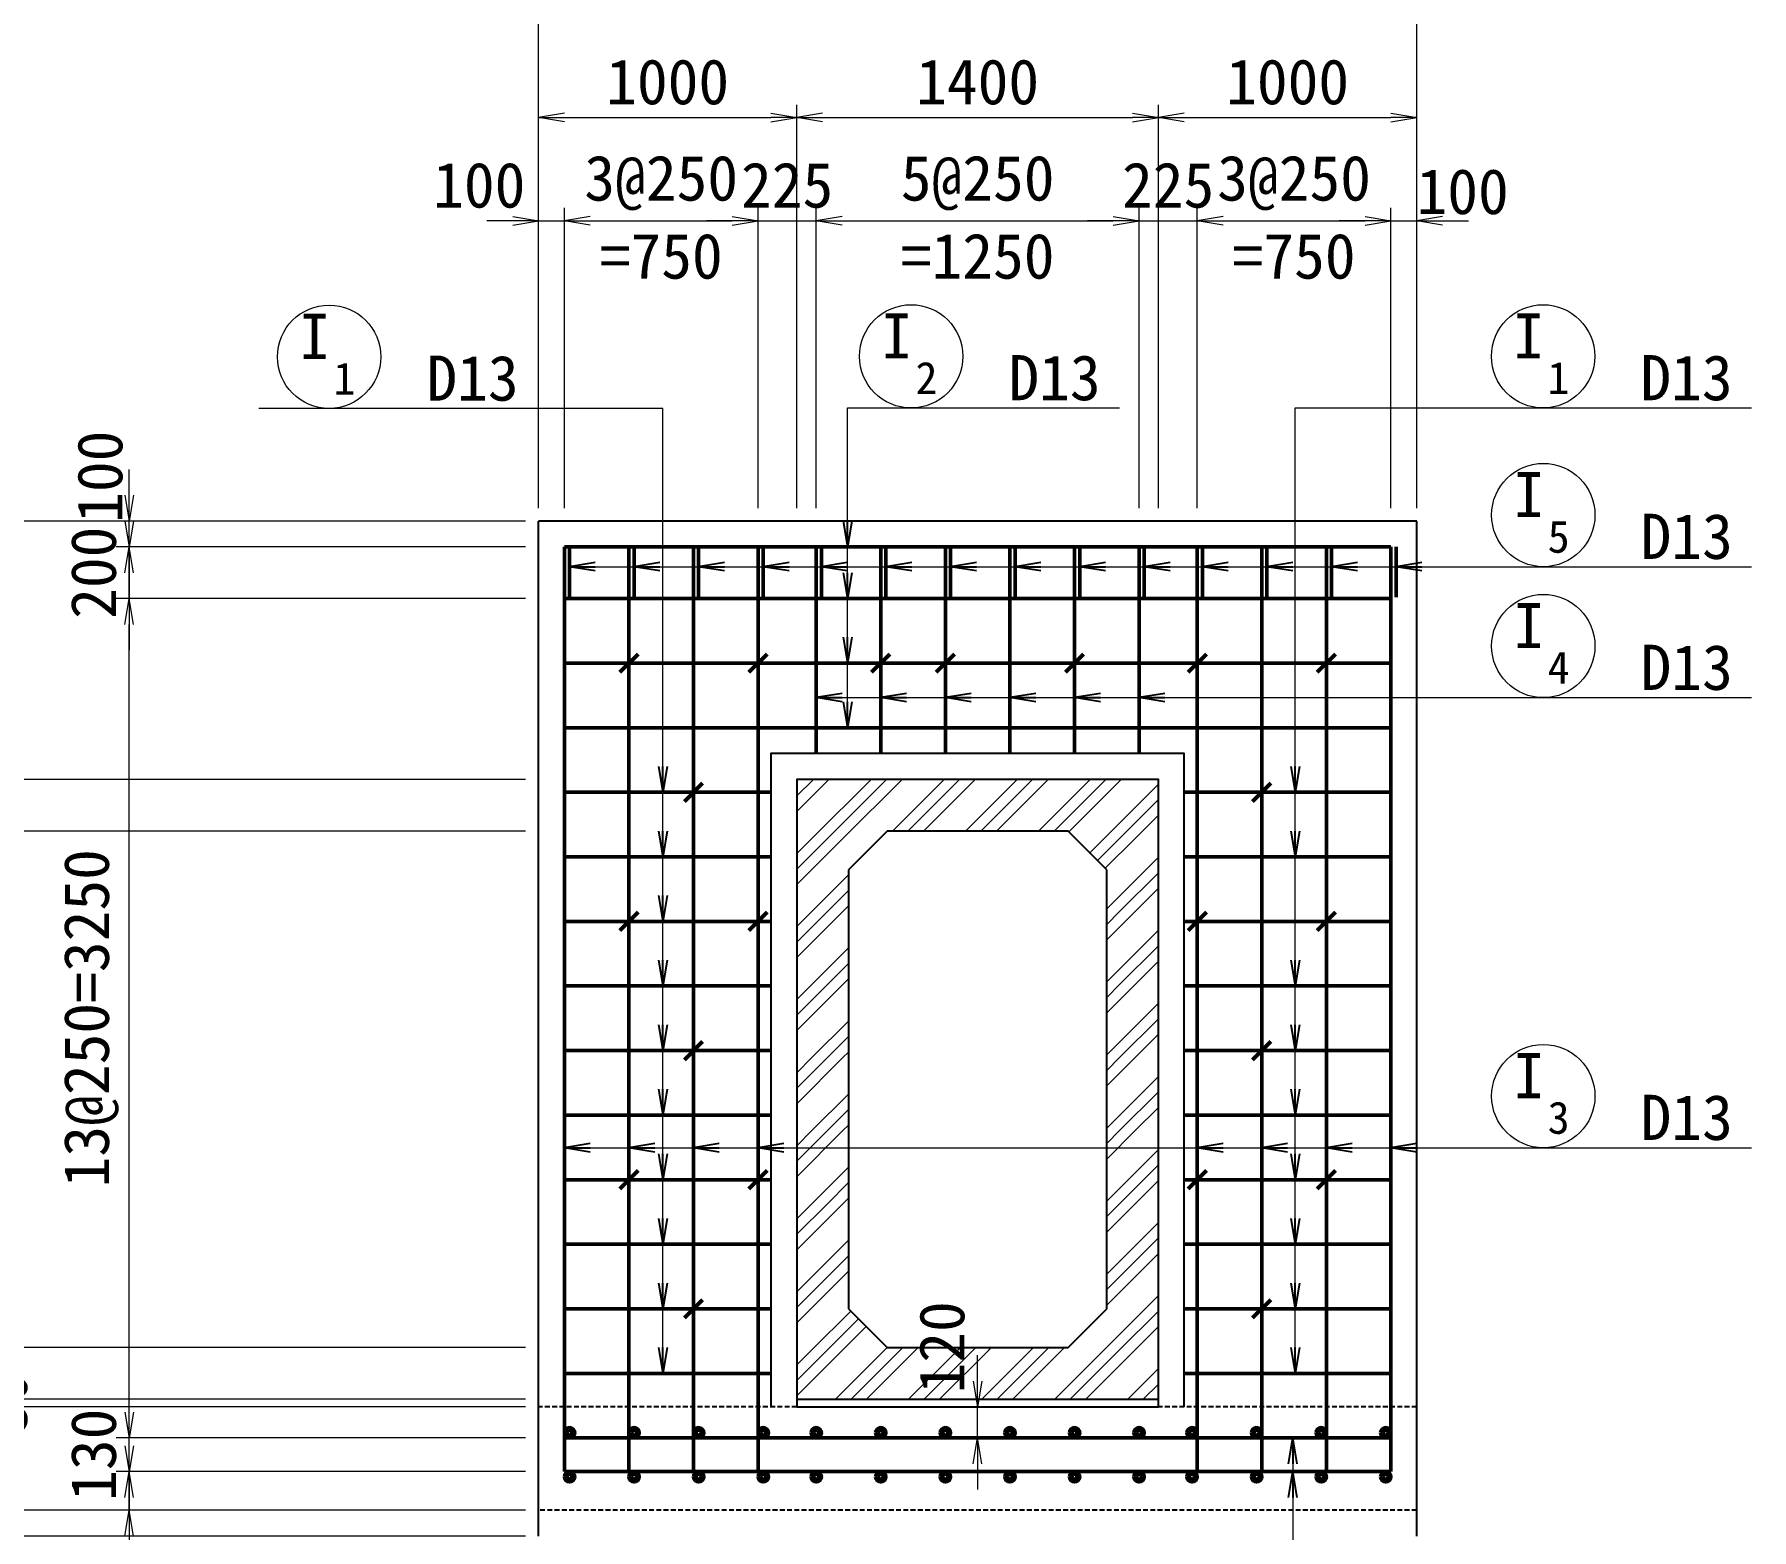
# Model space of a CAD drawing. Header units: millimetres. Extents: x 169470 to 758170, y -17820 to 11880.
# Drawn here: x 635232 to 641880, y 1125 to 6915 of the extents above; entities that cross this region are included whole.
import ezdxf
from ezdxf.enums import TextEntityAlignment as Align

# ---------------------------------------------------------------- set-up
doc = ezdxf.new("R2010")
doc.units = ezdxf.units.MM
doc.header["$LTSCALE"] = 50
doc.header["$PDSIZE"] = 300
doc.linetypes.add('DASHED2', pattern=[0.375, 0.25, -0.125])
doc.layers.get('Defpoints').update_dxf_attribs({"color": 151})
for name, color, linetype, lineweight in [('D-STR', 1, 'Continuous', 25), ('D-STR-DIM', 7, 'Continuous', 13), ('D-STR-HTXT', 7, 'Continuous', 13), ('D-STR-STR1', 2, 'Continuous', 50), ('D-STR-STR2', 6, 'Continuous', 50), ('D-STR-STR3', 4, 'Continuous', 50), ('D-STR-TXT', 7, 'Continuous', 13)]:
    doc.layers.add(name, color=color, linetype=linetype, lineweight=lineweight)
doc.styles.add('YOKO_GOTHIC', font='MS Gothic.ttf')
doc.dimstyles.new('S50', dxfattribs={"dimscale": 50, "dimtxt": 3.5, "dimasz": 2, "dimexe": 1, "dimexo": 1, "dimgap": 1, "dimtad": 1, "dimdec": 0, "dimzin": 1, "dimdsep": 46, "dimtxsty": 'YOKO_GOTHIC', "dimblk": 'OPEN', "dimcen": 0, "dimclrd": 256, "dimclre": 256, "dimclrt": 256, "dimaunit": 1, "dimadec": 3, "dimazin": 0, "dimtfac": 1, "dimtdec": 0, "dimtix": 1, "dimtmove": 2, "dimatfit": 3, "dimldrblk": 'OPEN', "dimfxl": 1, "dimlwd": -1, "dimlwe": -1, "dimarcsym": 2})

# ---------------------------------------------------------------- blocks, each defined once
blk = doc.blocks.new('_Open')
at = {"color": 0, "linetype": 'ByBlock', "lineweight": -2}
for p, q in [((-1, 0.167), (0, 0)), ((-1, -0.167), (0, 0)), ((0, 0), (-1, 0))]:
    blk.add_line(p, q, dxfattribs=at)
blk = doc.blocks.new('*D2583')
at = {"layer": 'D-STR-DIM', "transparency": 16777216}
for p, q in [((637183.8, 5080.5), (637183.8, 7042.7)), ((637283.8, 6992.7), (640483.8, 6992.7)), ((640583.8, 5080.5), (640583.8, 7042.7))]:
    blk.add_line(p, q, dxfattribs=at)
at = {"layer": 'Defpoints', "color": 0, "transparency": 16777216}
for p in [(640583.8, 6992.7), (637183.8, 5030.5), (640583.8, 5030.5)]:
    blk.add_point(p, dxfattribs=at)
at = {"layer": 'D-STR-DIM', "transparency": 16777216, "xscale": 100, "yscale": 100, "zscale": 100, "rotation": 180}
blk.add_blockref('_Open', (637183.8, 6992.7), dxfattribs=at)
at = {"layer": 'D-STR-DIM', "transparency": 16777216, "xscale": 100, "yscale": 100, "zscale": 100}
blk.add_blockref('_Open', (640583.8, 6992.7), dxfattribs=at)
at = {"layer": 'D-STR-DIM', "transparency": 16777216, "insert": (638883.8, 7130.2), "char_height": 175, "attachment_point": 5, "style": 'YOKO_GOTHIC'}
blk.add_mtext('3400', dxfattribs=at)
blk = doc.blocks.new('*D2584')
at = {"layer": 'D-STR-DIM', "transparency": 16777216}
for p, q in [((637183.8, 5080.5), (637183.8, 6642.7)), ((637283.8, 6592.7), (638083.8, 6592.7)), ((638183.8, 5080.5), (638183.8, 6642.7))]:
    blk.add_line(p, q, dxfattribs=at)
at = {"layer": 'Defpoints', "color": 0, "transparency": 16777216}
for p in [(638183.8, 6592.7), (637183.8, 5030.5), (638183.8, 5030.5)]:
    blk.add_point(p, dxfattribs=at)
at = {"layer": 'D-STR-DIM', "transparency": 16777216, "xscale": 100, "yscale": 100, "zscale": 100, "rotation": 180}
blk.add_blockref('_Open', (637183.8, 6592.7), dxfattribs=at)
at = {"layer": 'D-STR-DIM', "transparency": 16777216, "xscale": 100, "yscale": 100, "zscale": 100}
blk.add_blockref('_Open', (638183.8, 6592.7), dxfattribs=at)
at = {"layer": 'D-STR-DIM', "transparency": 16777216, "insert": (637683.8, 6730.2), "char_height": 175, "attachment_point": 5, "style": 'YOKO_GOTHIC'}
blk.add_mtext('1000', dxfattribs=at)
blk = doc.blocks.new('*D2585')
at = {"layer": 'D-STR-DIM', "transparency": 16777216}
for p, q in [((638183.8, 5080.5), (638183.8, 6642.7)), ((638283.8, 6592.7), (639483.8, 6592.7)), ((639583.8, 5080.5), (639583.8, 6642.7))]:
    blk.add_line(p, q, dxfattribs=at)
at = {"layer": 'Defpoints', "color": 0, "transparency": 16777216}
for p in [(639583.8, 6592.7), (638183.8, 5030.5), (639583.8, 5030.5)]:
    blk.add_point(p, dxfattribs=at)
at = {"layer": 'D-STR-DIM', "transparency": 16777216, "xscale": 100, "yscale": 100, "zscale": 100, "rotation": 180}
blk.add_blockref('_Open', (638183.8, 6592.7), dxfattribs=at)
at = {"layer": 'D-STR-DIM', "transparency": 16777216, "xscale": 100, "yscale": 100, "zscale": 100}
blk.add_blockref('_Open', (639583.8, 6592.7), dxfattribs=at)
at = {"layer": 'D-STR-DIM', "transparency": 16777216, "insert": (638883.8, 6730.2), "char_height": 175, "attachment_point": 5, "style": 'YOKO_GOTHIC'}
blk.add_mtext('1400', dxfattribs=at)
blk = doc.blocks.new('*D2586')
at = {"layer": 'D-STR-DIM', "transparency": 16777216}
for p, q in [((639583.8, 5080.5), (639583.8, 6642.7)), ((639683.8, 6592.7), (640483.8, 6592.7)), ((640583.8, 5080.5), (640583.8, 6642.7))]:
    blk.add_line(p, q, dxfattribs=at)
at = {"layer": 'Defpoints', "color": 0, "transparency": 16777216}
for p in [(640583.8, 6592.7), (639583.8, 5030.5), (640583.8, 5030.5)]:
    blk.add_point(p, dxfattribs=at)
at = {"layer": 'D-STR-DIM', "transparency": 16777216, "xscale": 100, "yscale": 100, "zscale": 100, "rotation": 180}
blk.add_blockref('_Open', (639583.8, 6592.7), dxfattribs=at)
at = {"layer": 'D-STR-DIM', "transparency": 16777216, "xscale": 100, "yscale": 100, "zscale": 100}
blk.add_blockref('_Open', (640583.8, 6592.7), dxfattribs=at)
at = {"layer": 'D-STR-DIM', "transparency": 16777216, "insert": (640083.8, 6730.2), "char_height": 175, "attachment_point": 5, "style": 'YOKO_GOTHIC'}
blk.add_mtext('1000', dxfattribs=at)
blk = doc.blocks.new('*D2587')
at = {"layer": 'D-STR-DIM', "transparency": 16777216}
for p, q in [((637083.8, 6192.7), (636983.8, 6192.7)), ((637183.8, 5080.5), (637183.8, 6242.7)), ((637183.8, 6192.7), (637283.8, 6192.7)), ((637283.8, 5080.5), (637283.8, 6242.7)), ((637383.8, 6192.7), (637483.8, 6192.7))]:
    blk.add_line(p, q, dxfattribs=at)
at = {"layer": 'Defpoints', "color": 0, "transparency": 16777216}
for p in [(637283.8, 6192.7), (637183.8, 5030.5), (637283.8, 5030.5)]:
    blk.add_point(p, dxfattribs=at)
at = {"layer": 'D-STR-DIM', "transparency": 16777216, "xscale": 100, "yscale": 100, "zscale": 100}
blk.add_blockref('_Open', (637183.8, 6192.7), dxfattribs=at)
at = {"layer": 'D-STR-DIM', "transparency": 16777216, "xscale": 100, "yscale": 100, "zscale": 100, "rotation": 180}
blk.add_blockref('_Open', (637283.8, 6192.7), dxfattribs=at)
at = {"layer": 'D-STR-DIM', "transparency": 16777216, "insert": (636954.4, 6330.2), "char_height": 175, "attachment_point": 5, "style": 'YOKO_GOTHIC'}
blk.add_mtext('100', dxfattribs=at)
blk = doc.blocks.new('*D2588')
at = {"layer": 'D-STR-DIM', "transparency": 16777216}
for p, q in [((637283.8, 5080.5), (637283.8, 6242.7)), ((637383.8, 6192.7), (637933.8, 6192.7)), ((638033.8, 5080.5), (638033.8, 6242.7))]:
    blk.add_line(p, q, dxfattribs=at)
at = {"layer": 'Defpoints', "color": 0, "transparency": 16777216}
for p in [(638033.8, 6192.7), (637283.8, 5030.5), (638033.8, 5030.5)]:
    blk.add_point(p, dxfattribs=at)
at = {"layer": 'D-STR-DIM', "transparency": 16777216, "xscale": 100, "yscale": 100, "zscale": 100, "rotation": 180}
blk.add_blockref('_Open', (637283.8, 6192.7), dxfattribs=at)
at = {"layer": 'D-STR-DIM', "transparency": 16777216, "xscale": 100, "yscale": 100, "zscale": 100}
blk.add_blockref('_Open', (638033.8, 6192.7), dxfattribs=at)
at = {"layer": 'D-STR-DIM', "transparency": 16777216, "char_height": 175, "attachment_point": 5, "style": 'YOKO_GOTHIC'}
for s, insert in [('3@250', (637658.8, 6339.6)), ('=750', (637658.8, 6055.2))]:
    blk.add_mtext(s, dxfattribs=dict(at, insert=insert))
blk = doc.blocks.new('*D2589')
at = {"layer": 'D-STR-DIM', "transparency": 16777216}
for p, q in [((638258.8, 5080.5), (638258.8, 6242.7)), ((638358.8, 6192.7), (639408.8, 6192.7)), ((639508.8, 5080.5), (639508.8, 6242.7))]:
    blk.add_line(p, q, dxfattribs=at)
at = {"layer": 'Defpoints', "color": 0, "transparency": 16777216}
for p in [(639508.8, 6192.7), (638258.8, 5030.5), (639508.8, 5030.5)]:
    blk.add_point(p, dxfattribs=at)
at = {"layer": 'D-STR-DIM', "transparency": 16777216, "xscale": 100, "yscale": 100, "zscale": 100, "rotation": 180}
blk.add_blockref('_Open', (638258.8, 6192.7), dxfattribs=at)
at = {"layer": 'D-STR-DIM', "transparency": 16777216, "xscale": 100, "yscale": 100, "zscale": 100}
blk.add_blockref('_Open', (639508.8, 6192.7), dxfattribs=at)
at = {"layer": 'D-STR-DIM', "transparency": 16777216, "char_height": 175, "attachment_point": 5, "style": 'YOKO_GOTHIC'}
for s, insert in [('5@250', (638883.8, 6339.6)), ('=1250', (638883.8, 6055.2))]:
    blk.add_mtext(s, dxfattribs=dict(at, insert=insert))
blk = doc.blocks.new('*D2590')
at = {"layer": 'D-STR-DIM', "transparency": 16777216}
for p, q in [((639733.8, 5080.5), (639733.8, 6242.7)), ((639833.8, 6192.7), (640383.8, 6192.7)), ((640483.8, 5080.5), (640483.8, 6242.7))]:
    blk.add_line(p, q, dxfattribs=at)
at = {"layer": 'Defpoints', "color": 0, "transparency": 16777216}
for p in [(640483.8, 6192.7), (639733.8, 5030.5), (640483.8, 5030.5)]:
    blk.add_point(p, dxfattribs=at)
at = {"layer": 'D-STR-DIM', "transparency": 16777216, "xscale": 100, "yscale": 100, "zscale": 100, "rotation": 180}
blk.add_blockref('_Open', (639733.8, 6192.7), dxfattribs=at)
at = {"layer": 'D-STR-DIM', "transparency": 16777216, "xscale": 100, "yscale": 100, "zscale": 100}
blk.add_blockref('_Open', (640483.8, 6192.7), dxfattribs=at)
at = {"layer": 'D-STR-DIM', "transparency": 16777216, "char_height": 175, "attachment_point": 5, "style": 'YOKO_GOTHIC'}
for s, insert in [('3@250', (640108.8, 6339.6)), ('=750', (640108.8, 6055.2))]:
    blk.add_mtext(s, dxfattribs=dict(at, insert=insert))
blk = doc.blocks.new('*D2591')
at = {"layer": 'D-STR-DIM', "transparency": 16777216}
for p, q in [((640383.8, 6192.7), (640283.8, 6192.7)), ((640483.8, 5080.5), (640483.8, 6242.7)), ((640483.8, 6192.7), (640583.8, 6192.7)), ((640583.8, 5080.5), (640583.8, 6242.7)), ((640683.8, 6192.7), (640783.8, 6192.7))]:
    blk.add_line(p, q, dxfattribs=at)
at = {"layer": 'Defpoints', "color": 0, "transparency": 16777216}
for p in [(640583.8, 6192.7), (640483.8, 5030.5), (640583.8, 5030.5)]:
    blk.add_point(p, dxfattribs=at)
at = {"layer": 'D-STR-DIM', "transparency": 16777216, "xscale": 100, "yscale": 100, "zscale": 100}
blk.add_blockref('_Open', (640483.8, 6192.7), dxfattribs=at)
at = {"layer": 'D-STR-DIM', "transparency": 16777216, "xscale": 100, "yscale": 100, "zscale": 100, "rotation": 180}
blk.add_blockref('_Open', (640583.8, 6192.7), dxfattribs=at)
at = {"layer": 'D-STR-DIM', "transparency": 16777216, "insert": (640761.4, 6305.2), "char_height": 175, "attachment_point": 5, "style": 'YOKO_GOTHIC'}
blk.add_mtext('100', dxfattribs=at)
blk = doc.blocks.new('*D2592')
at = {"layer": 'D-STR-DIM', "transparency": 16777216}
for p, q in [((634599.3, 1300.5), (634599.3, 1400.5)), ((637133.8, 1200.5), (634549.3, 1200.5)), ((634599.3, 1200.5), (634599.3, 1100.5)), ((637133.8, 1100.5), (634549.3, 1100.5)), ((634599.3, 1000.5), (634599.3, 900.5))]:
    blk.add_line(p, q, dxfattribs=at)
at = {"layer": 'Defpoints', "color": 0, "transparency": 16777216}
for p in [(637183.8, 1200.5), (634599.3, 1100.5), (637183.8, 1100.5)]:
    blk.add_point(p, dxfattribs=at)
at = {"layer": 'D-STR-DIM', "transparency": 16777216, "xscale": 100, "yscale": 100, "zscale": 100}
for p, rotation in [((634599.3, 1200.5), 270), ((634599.3, 1100.5), 90)]:
    blk.add_blockref('_Open', p, dxfattribs=dict(at, rotation=rotation))
at = {"layer": 'D-STR-DIM', "transparency": 16777216, "insert": (634461.8, 1150.5), "char_height": 175, "attachment_point": 5, "rotation": 90, "style": 'YOKO_GOTHIC'}
blk.add_mtext('100', dxfattribs=at)
blk = doc.blocks.new('*D2593')
at = {"layer": 'D-STR-DIM', "transparency": 16777216}
for p, q in [((637133.8, 5030.5), (634549.3, 5030.5)), ((634599.3, 1300.5), (634599.3, 4930.5)), ((637133.8, 1200.5), (634549.3, 1200.5))]:
    blk.add_line(p, q, dxfattribs=at)
at = {"layer": 'Defpoints', "color": 0, "transparency": 16777216}
for p in [(634599.3, 5030.5), (637183.8, 5030.5), (637183.8, 1200.5)]:
    blk.add_point(p, dxfattribs=at)
at = {"layer": 'D-STR-DIM', "transparency": 16777216, "xscale": 100, "yscale": 100, "zscale": 100}
for p, rotation in [((634599.3, 5030.5), 90), ((634599.3, 1200.5), 270)]:
    blk.add_blockref('_Open', p, dxfattribs=dict(at, rotation=rotation))
at = {"layer": 'D-STR-DIM', "transparency": 16777216, "insert": (634461.8, 3115.5), "char_height": 175, "attachment_point": 5, "rotation": 90, "style": 'YOKO_GOTHIC'}
blk.add_mtext('3830', dxfattribs=at)
blk = doc.blocks.new('*D2594')
at = {"layer": 'D-STR-DIM', "transparency": 16777216}
for p, q in [((634999.3, 1700.5), (634999.3, 1800.5)), ((637133.8, 1600.5), (634949.3, 1600.5)), ((634999.3, 1200.5), (634999.3, 1600.5)), ((637133.8, 1200.5), (634949.3, 1200.5)), ((634999.3, 1100.5), (634999.3, 1000.5))]:
    blk.add_line(p, q, dxfattribs=at)
at = {"layer": 'Defpoints', "color": 0, "transparency": 16777216}
for p in [(634999.3, 1600.5), (637183.8, 1600.5), (637183.8, 1200.5)]:
    blk.add_point(p, dxfattribs=at)
at = {"layer": 'D-STR-DIM', "transparency": 16777216, "xscale": 100, "yscale": 100, "zscale": 100}
for p, rotation in [((634999.3, 1600.5), 270), ((634999.3, 1200.5), 90)]:
    blk.add_blockref('_Open', p, dxfattribs=dict(at, rotation=rotation))
at = {"layer": 'D-STR-DIM', "transparency": 16777216, "insert": (634861.8, 1400.5), "char_height": 175, "attachment_point": 5, "rotation": 90, "style": 'YOKO_GOTHIC'}
blk.add_mtext('400', dxfattribs=at)
blk = doc.blocks.new('*D2595')
at = {"layer": 'D-STR-DIM', "transparency": 16777216}
for p, q in [((637133.8, 3830.5), (634949.3, 3830.5)), ((634999.3, 1930.5), (634999.3, 3730.5)), ((637133.8, 1830.5), (634949.3, 1830.5))]:
    blk.add_line(p, q, dxfattribs=at)
at = {"layer": 'Defpoints', "color": 0, "transparency": 16777216}
for p in [(634999.3, 3830.5), (637183.8, 3830.5), (637183.8, 1830.5)]:
    blk.add_point(p, dxfattribs=at)
at = {"layer": 'D-STR-DIM', "transparency": 16777216, "xscale": 100, "yscale": 100, "zscale": 100}
for p, rotation in [((634999.3, 3830.5), 90), ((634999.3, 1830.5), 270)]:
    blk.add_blockref('_Open', p, dxfattribs=dict(at, rotation=rotation))
at = {"layer": 'D-STR-DIM', "transparency": 16777216, "insert": (634861.8, 2830.5), "char_height": 175, "attachment_point": 5, "rotation": 90, "style": 'YOKO_GOTHIC'}
blk.add_mtext('2000', dxfattribs=at)
blk = doc.blocks.new('*D2596')
at = {"layer": 'D-STR-DIM', "transparency": 16777216}
for p, q in [((634999.3, 4130.5), (634999.3, 4230.5)), ((637133.8, 4030.5), (634949.3, 4030.5)), ((634999.3, 3830.5), (634999.3, 4030.5)), ((637133.8, 3830.5), (634949.3, 3830.5)), ((634999.3, 3730.5), (634999.3, 3630.5))]:
    blk.add_line(p, q, dxfattribs=at)
at = {"layer": 'Defpoints', "color": 0, "transparency": 16777216}
for p in [(634999.3, 4030.5), (637183.8, 4030.5), (637183.8, 3830.5)]:
    blk.add_point(p, dxfattribs=at)
at = {"layer": 'D-STR-DIM', "transparency": 16777216, "xscale": 100, "yscale": 100, "zscale": 100}
for p, rotation in [((634999.3, 4030.5), 270), ((634999.3, 3830.5), 90)]:
    blk.add_blockref('_Open', p, dxfattribs=dict(at, rotation=rotation))
at = {"layer": 'D-STR-DIM', "transparency": 16777216, "insert": (634861.8, 3930.5), "char_height": 175, "attachment_point": 5, "rotation": 90, "style": 'YOKO_GOTHIC'}
blk.add_mtext('200', dxfattribs=at)
blk = doc.blocks.new('*D2597')
at = {"layer": 'D-STR-DIM', "transparency": 16777216}
for p, q in [((637133.8, 5030.5), (634949.3, 5030.5)), ((634999.3, 4130.5), (634999.3, 4930.5)), ((637133.8, 4030.5), (634949.3, 4030.5))]:
    blk.add_line(p, q, dxfattribs=at)
at = {"layer": 'Defpoints', "color": 0, "transparency": 16777216}
for p in [(634999.3, 5030.5), (637183.8, 5030.5), (637183.8, 4030.5)]:
    blk.add_point(p, dxfattribs=at)
at = {"layer": 'D-STR-DIM', "transparency": 16777216, "xscale": 100, "yscale": 100, "zscale": 100}
for p, rotation in [((634999.3, 5030.5), 90), ((634999.3, 4030.5), 270)]:
    blk.add_blockref('_Open', p, dxfattribs=dict(at, rotation=rotation))
at = {"layer": 'D-STR-DIM', "transparency": 16777216, "insert": (634861.8, 4530.5), "char_height": 175, "attachment_point": 5, "rotation": 90, "style": 'YOKO_GOTHIC'}
blk.add_mtext('1000', dxfattribs=at)
blk = doc.blocks.new('*D2598')
at = {"layer": 'D-STR-DIM', "transparency": 16777216}
for p, q in [((635599.3, 1450.5), (635599.3, 1550.5)), ((637133.8, 1350.5), (635549.3, 1350.5)), ((635599.3, 1200.5), (635599.3, 1350.5)), ((637133.8, 1200.5), (635549.3, 1200.5)), ((635599.3, 1100.5), (635599.3, 1000.5))]:
    blk.add_line(p, q, dxfattribs=at)
at = {"layer": 'Defpoints', "color": 0, "transparency": 16777216}
for p in [(635599.3, 1350.5), (637183.8, 1350.5), (637183.8, 1200.5)]:
    blk.add_point(p, dxfattribs=at)
at = {"layer": 'D-STR-DIM', "transparency": 16777216, "xscale": 100, "yscale": 100, "zscale": 100}
for p, rotation in [((635599.3, 1350.5), 270), ((635599.3, 1200.5), 90)]:
    blk.add_blockref('_Open', p, dxfattribs=dict(at, rotation=rotation))
at = {"layer": 'D-STR-DIM', "transparency": 16777216, "insert": (635486.8, 824), "char_height": 175, "attachment_point": 5, "rotation": 90, "style": 'YOKO_GOTHIC'}
blk.add_mtext('150', dxfattribs=at)
blk = doc.blocks.new('*D2599')
at = {"layer": 'D-STR-DIM', "transparency": 16777216}
for p, q in [((635599.3, 1580.5), (635599.3, 1680.5)), ((637133.8, 1480.5), (635549.3, 1480.5)), ((635599.3, 1350.5), (635599.3, 1480.5)), ((637133.8, 1350.5), (635549.3, 1350.5)), ((635599.3, 1250.5), (635599.3, 1150.5))]:
    blk.add_line(p, q, dxfattribs=at)
at = {"layer": 'Defpoints', "color": 0, "transparency": 16777216}
for p in [(635599.3, 1480.5), (637183.8, 1480.5), (637183.8, 1350.5)]:
    blk.add_point(p, dxfattribs=at)
at = {"layer": 'D-STR-DIM', "transparency": 16777216, "xscale": 100, "yscale": 100, "zscale": 100}
for p, rotation in [((635599.3, 1480.5), 270), ((635599.3, 1350.5), 90)]:
    blk.add_blockref('_Open', p, dxfattribs=dict(at, rotation=rotation))
at = {"layer": 'D-STR-DIM', "transparency": 16777216, "insert": (635461.8, 1415.5), "char_height": 175, "attachment_point": 5, "rotation": 90, "style": 'YOKO_GOTHIC'}
blk.add_mtext('130', dxfattribs=at)
blk = doc.blocks.new('*D2600')
at = {"layer": 'D-STR-DIM', "transparency": 16777216}
for p, q in [((637133.8, 4730.5), (635549.3, 4730.5)), ((635599.3, 1580.5), (635599.3, 4630.5)), ((637133.8, 1480.5), (635549.3, 1480.5))]:
    blk.add_line(p, q, dxfattribs=at)
at = {"layer": 'Defpoints', "color": 0, "transparency": 16777216}
for p in [(635599.3, 4730.5), (637183.8, 4730.5), (637183.8, 1480.5)]:
    blk.add_point(p, dxfattribs=at)
at = {"layer": 'D-STR-DIM', "transparency": 16777216, "xscale": 100, "yscale": 100, "zscale": 100}
for p, rotation in [((635599.3, 4730.5), 90), ((635599.3, 1480.5), 270)]:
    blk.add_blockref('_Open', p, dxfattribs=dict(at, rotation=rotation))
at = {"layer": 'D-STR-DIM', "transparency": 16777216, "insert": (635452.5, 3105.5), "char_height": 175, "attachment_point": 5, "rotation": 90, "style": 'YOKO_GOTHIC'}
blk.add_mtext('13@250=3250', dxfattribs=at)
blk = doc.blocks.new('*D2601')
at = {"layer": 'D-STR-DIM', "transparency": 16777216}
for p, q in [((635599.3, 5030.5), (635599.3, 5130.5)), ((637133.8, 4930.5), (635549.3, 4930.5)), ((635599.3, 4730.5), (635599.3, 4930.5)), ((637133.8, 4730.5), (635549.3, 4730.5)), ((635599.3, 4630.5), (635599.3, 4530.5))]:
    blk.add_line(p, q, dxfattribs=at)
at = {"layer": 'Defpoints', "color": 0, "transparency": 16777216}
for p in [(635599.3, 4930.5), (637183.8, 4930.5), (637183.8, 4730.5)]:
    blk.add_point(p, dxfattribs=at)
at = {"layer": 'D-STR-DIM', "transparency": 16777216, "xscale": 100, "yscale": 100, "zscale": 100}
for p, rotation in [((635599.3, 4930.5), 270), ((635599.3, 4730.5), 90)]:
    blk.add_blockref('_Open', p, dxfattribs=dict(at, rotation=rotation))
at = {"layer": 'D-STR-DIM', "transparency": 16777216, "insert": (635461.8, 4830.5), "char_height": 175, "attachment_point": 5, "rotation": 90, "style": 'YOKO_GOTHIC'}
blk.add_mtext('200', dxfattribs=at)
blk = doc.blocks.new('*D2602')
at = {"layer": 'D-STR-DIM', "transparency": 16777216}
for p, q in [((635599.3, 5130.5), (635599.3, 5230.5)), ((637133.8, 5030.5), (635549.3, 5030.5)), ((635599.3, 4930.5), (635599.3, 5030.5)), ((637133.8, 4930.5), (635549.3, 4930.5)), ((635599.3, 4830.5), (635599.3, 4730.5))]:
    blk.add_line(p, q, dxfattribs=at)
at = {"layer": 'Defpoints', "color": 0, "transparency": 16777216}
for p in [(635599.3, 5030.5), (637183.8, 5030.5), (637183.8, 4930.5)]:
    blk.add_point(p, dxfattribs=at)
at = {"layer": 'D-STR-DIM', "transparency": 16777216, "xscale": 100, "yscale": 100, "zscale": 100}
for p, rotation in [((635599.3, 5030.5), 270), ((635599.3, 4930.5), 90)]:
    blk.add_blockref('_Open', p, dxfattribs=dict(at, rotation=rotation))
at = {"layer": 'D-STR-DIM', "transparency": 16777216, "insert": (635486.8, 5202.2), "char_height": 175, "attachment_point": 5, "rotation": 90, "style": 'YOKO_GOTHIC'}
blk.add_mtext('100', dxfattribs=at)
blk = doc.blocks.new('0930-1')
at = {"layer": 'D-STR-STR2'}
for radius in [20, 10]:
    blk.add_circle((1654010.5, -311924.3), radius, dxfattribs=at)
blk = doc.blocks.new('*D2632')
at = {"layer": 'D-STR-DIM', "transparency": 16777216}
for p, q in [((637933.8, 6192.7), (637833.8, 6192.7)), ((638033.8, 5080.5), (638033.8, 6242.7)), ((638033.8, 6192.7), (638258.8, 6192.7)), ((638258.8, 5080.5), (638258.8, 6242.7)), ((638358.8, 6192.7), (638458.8, 6192.7))]:
    blk.add_line(p, q, dxfattribs=at)
at = {"layer": 'Defpoints', "color": 0, "transparency": 16777216}
for p in [(638258.8, 6192.7), (638033.8, 5030.5), (638258.8, 5030.5)]:
    blk.add_point(p, dxfattribs=at)
at = {"layer": 'D-STR-DIM', "transparency": 16777216, "xscale": 100, "yscale": 100, "zscale": 100}
blk.add_blockref('_Open', (638033.8, 6192.7), dxfattribs=at)
at = {"layer": 'D-STR-DIM', "transparency": 16777216, "xscale": 100, "yscale": 100, "zscale": 100, "rotation": 180}
blk.add_blockref('_Open', (638258.8, 6192.7), dxfattribs=at)
at = {"layer": 'D-STR-DIM', "transparency": 16777216, "insert": (638146.3, 6330.2), "char_height": 175, "attachment_point": 5, "style": 'YOKO_GOTHIC'}
blk.add_mtext('225', dxfattribs=at)
blk = doc.blocks.new('*D4383')
at = {"layer": 'D-STR-DIM', "transparency": 16777216}
for p, q in [((639408.8, 6192.7), (639308.8, 6192.7)), ((639508.8, 5080.5), (639508.8, 6242.7)), ((639508.8, 6192.7), (639733.8, 6192.7)), ((639733.8, 5080.5), (639733.8, 6242.7)), ((639833.8, 6192.7), (639933.8, 6192.7))]:
    blk.add_line(p, q, dxfattribs=at)
at = {"layer": 'Defpoints', "color": 0, "transparency": 16777216}
for p in [(639733.8, 6192.7), (639508.8, 5030.5), (639733.8, 5030.5)]:
    blk.add_point(p, dxfattribs=at)
at = {"layer": 'D-STR-DIM', "transparency": 16777216, "xscale": 100, "yscale": 100, "zscale": 100}
blk.add_blockref('_Open', (639508.8, 6192.7), dxfattribs=at)
at = {"layer": 'D-STR-DIM', "transparency": 16777216, "xscale": 100, "yscale": 100, "zscale": 100, "rotation": 180}
blk.add_blockref('_Open', (639733.8, 6192.7), dxfattribs=at)
at = {"layer": 'D-STR-DIM', "transparency": 16777216, "insert": (639621.3, 6330.2), "char_height": 175, "attachment_point": 5, "style": 'YOKO_GOTHIC'}
blk.add_mtext('225', dxfattribs=at)
blk = doc.blocks.new('*D4384')
at = {"layer": 'D-STR-DIM', "transparency": 16777216}
for p, q in [((638883.8, 1700.5), (638883.8, 1800.5)), ((638699, 1600.5), (638933.8, 1600.5)), ((638883.8, 1480.5), (638883.8, 1600.5)), ((638699, 1480.5), (638933.8, 1480.5)), ((638883.8, 1380.5), (638883.8, 1280.5))]:
    blk.add_line(p, q, dxfattribs=at)
at = {"layer": 'Defpoints', "color": 0, "transparency": 16777216}
for p in [(638649, 1600.5), (638883.8, 1600.5), (638649, 1480.5)]:
    blk.add_point(p, dxfattribs=at)
at = {"layer": 'D-STR-DIM', "transparency": 16777216, "xscale": 100, "yscale": 100, "zscale": 100}
for p, rotation in [((638883.8, 1600.5), 270), ((638883.8, 1480.5), 90)]:
    blk.add_blockref('_Open', p, dxfattribs=dict(at, rotation=rotation))
at = {"layer": 'D-STR-DIM', "transparency": 16777216, "insert": (638746.3, 1831.4), "char_height": 175, "attachment_point": 5, "rotation": 90, "style": 'YOKO_GOTHIC'}
blk.add_mtext('120', dxfattribs=at)
blk = doc.blocks.new('*D2665')
at = {"layer": 'D-STR-DIM', "transparency": 16777216}
for p, q in [((634999.3, 1730.5), (634999.3, 1830.5)), ((637133.8, 1630.5), (634949.3, 1630.5)), ((637133.8, 1600.5), (634949.3, 1600.5)), ((634999.3, 1630.5), (634999.3, 1600.5)), ((634999.3, 1500.5), (634999.3, 1400.5))]:
    blk.add_line(p, q, dxfattribs=at)
at = {"layer": 'Defpoints', "color": 0, "transparency": 16777216}
for p in [(634999.3, 1600.5), (637183.8, 1630.5), (637183.8, 1600.5)]:
    blk.add_point(p, dxfattribs=at)
at = {"layer": 'D-STR-DIM', "transparency": 16777216, "xscale": 100, "yscale": 100, "zscale": 100}
for p, rotation in [((634999.3, 1630.5), 270), ((634999.3, 1600.5), 90)]:
    blk.add_blockref('_Open', p, dxfattribs=dict(at, rotation=rotation))
at = {"layer": 'D-STR-DIM', "transparency": 16777216, "insert": (635117.9, 1615.5), "char_height": 175, "attachment_point": 5, "rotation": 90, "style": 'YOKO_GOTHIC'}
blk.add_mtext('30', dxfattribs=at)
blk = doc.blocks.new('*D3172')
at = {"layer": 'D-STR-DIM', "transparency": 16777216}
for p, q in [((634999.3, 1930.5), (634999.3, 2030.5)), ((636933.8, 1830.5), (634949.3, 1830.5)), ((634999.3, 1830.5), (634999.3, 1630.5)), ((636933.8, 1630.5), (634949.3, 1630.5)), ((634999.3, 1530.5), (634999.3, 1430.5))]:
    blk.add_line(p, q, dxfattribs=at)
at = {"layer": 'Defpoints', "color": 0, "transparency": 16777216}
for p in [(636983.8, 1830.5), (634999.3, 1630.5), (636983.8, 1630.5)]:
    blk.add_point(p, dxfattribs=at)
at = {"layer": 'D-STR-DIM', "transparency": 16777216, "xscale": 100, "yscale": 100, "zscale": 100}
for p, rotation in [((634999.3, 1830.5), 270), ((634999.3, 1630.5), 90)]:
    blk.add_blockref('_Open', p, dxfattribs=dict(at, rotation=rotation))
at = {"layer": 'D-STR-DIM', "transparency": 16777216, "insert": (634861.8, 1801), "char_height": 175, "attachment_point": 5, "rotation": 90, "style": 'YOKO_GOTHIC'}
blk.add_mtext('200', dxfattribs=at)

msp = doc.modelspace()

# ---------------------------------------------------------------- hatches: boundary and pattern name
at = {"layer": 'D-STR-HTXT'}
h = msp.add_hatch(dxfattribs=at)
h.set_pattern_fill('GOST_GROUND', color=0, scale=20)
h.set_pattern_definition([(45, (632019.53, 29540.21), (282.8427, -2e-14), [400]), (45, (632079.53, 29540.21), (282.8427, -2e-14), [400]), (45, (632139.53, 29540.21), (282.8427, -2e-14), [400])])
h.paths.add_polyline_path([(639583.8, 4030.46), (638183.8, 4030.46), (638183.8, 2604.24), (638383.8, 2604.24), (638383.8, 3680.46), (638533.8, 3830.46), (639233.8, 3830.46), (639383.8, 3680.46), (639383.8, 2604.24), (639583.8, 2604.24)])
h.paths.add_polyline_path([(638383.8, 2604.24), (638183.8, 2604.24), (638183.8, 1630.46), (639583.8, 1630.46), (639583.8, 2604.24), (639383.8, 2604.24), (639383.8, 1980.46), (639233.8, 1830.46), (638533.8, 1830.46), (638383.8, 1980.46)])

# ---------------------------------------------------------------- linework, layer by layer
at = {"layer": 'D-STR'}
for p, q in [((640583.8, 5030.46), (637183.8, 5030.46)), ((637183.8, 1100.46), (637183.8, 5030.46)), ((640583.8, 1100.46), (640583.8, 5030.46)), ((638533.8, 3830.46), (638383.8, 3680.46)), ((639233.8, 3830.46), (638533.8, 3830.46)), ((639383.8, 3680.46), (639233.8, 3830.46)), ((638383.8, 3680.46), (638383.8, 1980.46)), ((639383.8, 1980.46), (639383.8, 3680.46)), ((638383.8, 1980.46), (638533.8, 1830.46)), ((639233.8, 1830.46), (639383.8, 1980.46)), ((638533.8, 1830.46), (639233.8, 1830.46)), ((638183.8, 1630.46), (639583.8, 1630.46)), ((638183.8, 1600.46), (639583.8, 1600.46))]:
    msp.add_line(p, q, dxfattribs=at)
at = {"layer": 'D-STR', "linetype": 'DASHED2', "ltscale": 1.5}
for p, q in [((638183.8, 1600.46), (637183.8, 1600.46)), ((640583.8, 1600.46), (639583.8, 1600.46)), ((640583.8, 1200.46), (637183.8, 1200.46))]:
    msp.add_line(p, q, dxfattribs=at)
at = {"layer": 'D-STR'}
msp.add_lwpolyline([(639583.8, 1600.46), (639583.8, 4030.46), (638183.8, 4030.46), (638183.8, 1600.46)], dxfattribs=at)
at = {"layer": 'D-STR-HTXT'}
for p, q in [((637553.8, 4853.95), (641880.23, 4853.95)), ((638383.8, 4346.76), (641880.23, 4346.76)), ((637283.8, 2604.24), (641880.23, 2604.24))]:
    msp.add_line(p, q, dxfattribs=at)
for centre in [(636373.22, 5666.51), (638626.37, 5668.29), (641072.82, 5668.29), (641073.66, 5053.95), (641073.66, 4546.76), (641073.66, 2804.24)]:
    msp.add_circle(centre, 200, dxfattribs=at)
at = {"layer": 'D-STR-STR1'}
for p, q in [((637283.8, 1350.46), (637283.8, 4930.46)), ((640483.8, 4930.46), (637283.8, 4930.46)), ((637303.8, 4930.46), (637303.8, 4735.46)), ((637533.8, 4930.46), (637533.8, 1350.46)), ((637553.8, 4930.46), (637553.8, 4735.46)), ((637783.8, 4930.46), (637783.8, 1350.46)), ((637783.8, 4930.46), (637783.8, 1350.46)), ((637803.8, 4930.46), (637803.8, 4735.46)), ((638033.8, 4930.46), (638033.8, 1350.46)), ((638053.8, 4930.46), (638053.8, 4735.46)), ((638258.8, 4930.46), (638258.8, 4130.46)), ((638278.8, 4930.46), (638278.8, 4735.46)), ((638508.8, 4930.46), (638508.8, 4130.46)), ((638528.8, 4930.46), (638528.8, 4735.46)), ((638758.8, 4930.46), (638758.8, 4130.46)), ((638778.8, 4930.46), (638778.8, 4735.46)), ((639008.8, 4930.46), (639008.8, 4130.46)), ((639028.8, 4930.46), (639028.8, 4735.46)), ((639258.8, 4930.46), (639258.8, 4130.46)), ((639278.8, 4930.46), (639278.8, 4735.46)), ((639508.8, 4930.46), (639508.8, 4130.46)), ((639528.8, 4930.46), (639528.8, 4735.46)), ((639733.8, 4930.46), (639733.8, 1350.46)), ((639753.8, 4930.46), (639753.8, 4735.46)), ((639983.8, 4930.46), (639983.8, 1350.46)), ((640003.8, 4930.46), (640003.8, 4735.46)), ((640233.8, 4930.46), (640233.8, 1350.46)), ((640253.8, 4930.46), (640253.8, 4735.46)), ((640483.8, 1350.46), (640483.8, 4930.46)), ((640503.8, 4930.46), (640503.8, 4735.46)), ((640483.8, 4730.46), (637283.8, 4730.46)), ((640483.8, 4480.46), (637283.8, 4480.46)), ((640483.8, 4230.46), (637283.8, 4230.46)), ((638083.8, 3980.46), (637283.8, 3980.46)), ((639683.8, 3980.46), (640483.8, 3980.46)), ((638083.8, 3730.46), (637283.8, 3730.46)), ((639683.8, 3730.46), (640483.8, 3730.46)), ((638083.8, 3480.46), (637283.8, 3480.46)), ((639683.8, 3480.46), (640483.8, 3480.46)), ((638083.8, 3230.46), (637283.8, 3230.46)), ((639683.8, 3230.46), (640483.8, 3230.46)), ((638083.8, 2980.46), (637283.8, 2980.46)), ((639683.8, 2980.46), (640483.8, 2980.46)), ((638083.8, 2730.46), (637283.8, 2730.46)), ((639683.8, 2730.46), (640483.8, 2730.46)), ((638083.8, 2480.46), (637283.8, 2480.46)), ((639683.8, 2480.46), (640483.8, 2480.46)), ((638083.8, 2230.46), (637283.8, 2230.46)), ((639683.8, 2230.46), (640483.8, 2230.46)), ((638083.8, 1980.46), (637283.8, 1980.46)), ((639683.8, 1980.46), (640483.8, 1980.46)), ((638083.8, 1730.46), (637283.8, 1730.46)), ((639683.8, 1730.46), (640483.8, 1730.46)), ((640483.8, 1480.46), (637283.8, 1480.46)), ((640483.8, 1350.46), (637283.8, 1350.46))]:
    msp.add_line(p, q, dxfattribs=at)
at = {"layer": 'D-STR-STR3'}
for p, q in [((637569.16, 4515.81), (637498.45, 4445.1)), ((638069.16, 4515.81), (637998.45, 4445.1)), ((638544.16, 4515.81), (638473.45, 4445.1)), ((638794.16, 4515.81), (638723.45, 4445.1)), ((639294.16, 4515.81), (639223.45, 4445.1)), ((639769.16, 4515.81), (639698.45, 4445.1)), ((640269.16, 4515.81), (640198.45, 4445.1)), ((637819.16, 4015.81), (637748.45, 3945.1)), ((640019.16, 4015.81), (639948.45, 3945.1)), ((637569.16, 3515.81), (637498.45, 3445.1)), ((638069.16, 3515.81), (637998.45, 3445.1)), ((639769.16, 3515.81), (639698.45, 3445.1)), ((640269.16, 3515.81), (640198.45, 3445.1)), ((637819.16, 3015.81), (637748.45, 2945.1)), ((640019.16, 3015.81), (639948.45, 2945.1)), ((637569.16, 2515.81), (637498.45, 2445.1)), ((638069.16, 2515.81), (637998.45, 2445.1)), ((639769.16, 2515.81), (639698.45, 2445.1)), ((640269.16, 2515.81), (640198.45, 2445.1)), ((637819.16, 2015.81), (637748.45, 1945.1)), ((640019.16, 2015.81), (639948.45, 1945.1))]:
    msp.add_line(p, q, dxfattribs=at)
at = {"layer": 'Defpoints'}
msp.add_lwpolyline([(639683.8, 1600.46), (639683.8, 4130.46), (638083.8, 4130.46), (638083.8, 1600.46)], dxfattribs=at)

# ---------------------------------------------------------------- block references
at = {"layer": 'D-STR-STR2', "xscale": -1, "rotation": 180}
for p in [(-1016706.68, -310423.85), (-1016456.68, -310423.85), (-1016206.68, -310423.85), (-1015956.68, -310423.85), (-1015751.68, -310423.85), (-1015501.68, -310423.85), (-1015251.68, -310423.85), (-1015001.68, -310423.85), (-1014751.68, -310423.85), (-1014501.68, -310423.85), (-1014296.68, -310423.85), (-1014046.68, -310423.85), (-1013796.68, -310423.85), (-1013546.68, -310423.85), (-1016706.68, -310593.85), (-1016456.68, -310593.85), (-1016206.68, -310593.85), (-1015956.68, -310593.85), (-1015751.68, -310593.85), (-1015501.68, -310593.85), (-1015251.68, -310593.85), (-1015001.68, -310593.85), (-1014751.68, -310593.85), (-1014501.68, -310593.85), (-1014296.68, -310593.85), (-1014046.68, -310593.85), (-1013796.68, -310593.85), (-1013546.68, -310593.85)]:
    msp.add_blockref('0930-1', p, dxfattribs=at)

# ---------------------------------------------------------------- texts
at = {"layer": 'D-STR-TXT', "style": 'YOKO_GOTHIC'}
for s, height, p in [('I', 175, (636316.95, 5658.19)), ('I', 175, (638570.09, 5659.97)), ('I', 175, (641016.55, 5659.97)), ('1', 125, (636432.61, 5520.39)), ('2', 125, (638685.75, 5522.17)), ('1', 125, (641132.21, 5522.17)), ('I', 175, (641017.39, 5045.63)), ('5', 125, (641133.05, 4907.83)), ('I', 175, (641017.39, 4538.44)), ('4', 125, (641133.05, 4400.64)), ('I', 175, (641017.39, 2795.92)), ('3', 125, (641133.05, 2658.12))]:
    msp.add_text(s, height=height, dxfattribs=at).set_placement(p, align=Align.CENTER)
for p in [(636749.75, 5496.51), (639002.89, 5498.29), (641449.35, 5498.29), (641450.19, 4883.95), (641450.19, 4376.76), (641450.19, 2634.24)]:
    msp.add_text('D13', height=175, dxfattribs=at).set_placement(p)

# ---------------------------------------------------------------- dimensions: what is measured, and where the dimension line sits
at = {"layer": 'D-STR-DIM'}
for base, p1, p2, picture, middle in [((640583.8, 6992.73), (637183.8, 5030.46), (640583.8, 5030.46), '*D2583', (638883.8, 7130.23)), ((638183.8, 6592.73), (637183.8, 5030.46), (638183.8, 5030.46), '*D2584', (637683.8, 6730.23)), ((639583.8, 6592.73), (638183.8, 5030.46), (639583.8, 5030.46), '*D2585', (638883.8, 6730.23)), ((640583.8, 6592.73), (639583.8, 5030.46), (640583.8, 5030.46), '*D2586', (640083.8, 6730.23)), ((638258.8, 6192.73), (638033.8, 5030.46), (638258.8, 5030.46), '*D2632', (638146.3, 6330.23)), ((639733.8, 6192.73), (639508.8, 5030.46), (639733.8, 5030.46), '*D4383', (639621.3, 6330.23))]:
    dim = msp.add_linear_dim(base=base, p1=p1, p2=p2, dimstyle='S50', dxfattribs=at)
    dim.commit()
    dim.dimension.update_dxf_attribs({"geometry": picture, "text_midpoint": middle})
for base, p1, p2, text, picture, middle in [((638033.8, 6192.73), (637283.8, 5030.46), (638033.8, 5030.46), '3@250\\X=<>', '*D2588', (637658.8, 6192.73)), ((639508.8, 6192.73), (638258.8, 5030.46), (639508.8, 5030.46), '5@250\\X=<>', '*D2589', (638883.8, 6192.73)), ((640483.8, 6192.73), (639733.8, 5030.46), (640483.8, 5030.46), '3@250\\X=<>', '*D2590', (640108.8, 6192.73))]:
    dim = msp.add_linear_dim(base=base, p1=p1, p2=p2, text=text, dimstyle='S50', dxfattribs=at)
    dim.commit()
    dim.dimension.update_dxf_attribs({"geometry": picture, "text_midpoint": middle})
for base, p1, p2, picture, middle in [((637283.8, 6192.73), (637183.8, 5030.46), (637283.8, 5030.46), '*D2587', (636954.37, 6330.23)), ((640583.8, 6192.73), (640483.8, 5030.46), (640583.8, 5030.46), '*D2591', (640761.4, 6305.23))]:
    dim = msp.add_linear_dim(base=base, p1=p1, p2=p2, dimstyle='S50', dxfattribs=at)
    dim.commit()
    dim.dimension.update_dxf_attribs({"geometry": picture, "text_midpoint": middle, "dimtype": 160})
for base, p1, p2, picture, middle in [((635599.28, 5030.46), (637183.8, 4930.46), (637183.8, 5030.46), '*D2602', (635486.78, 5202.2)), ((634999.28, 1630.46), (636983.8, 1830.46), (636983.8, 1630.46), '*D3172', (634861.78, 1800.98)), ((638883.8, 1600.46), (638649.02, 1480.46), (638649.02, 1600.46), '*D4384', (638746.3, 1831.39)), ((634999.28, 1600.46), (637183.8, 1630.46), (637183.8, 1600.46), '*D2665', (635117.93, 1615.46)), ((635599.28, 1350.46), (637183.8, 1200.46), (637183.8, 1350.46), '*D2598', (635486.78, 823.96))]:
    dim = msp.add_linear_dim(base=base, p1=p1, p2=p2, angle=90, dimstyle='S50', dxfattribs=at)
    dim.commit()
    dim.dimension.update_dxf_attribs({"geometry": picture, "text_midpoint": middle, "dimtype": 160})
for base, p1, p2, picture, middle in [((635599.28, 4930.46), (637183.8, 4730.46), (637183.8, 4930.46), '*D2601', (635461.78, 4830.46)), ((634599.28, 5030.46), (637183.8, 1200.46), (637183.8, 5030.46), '*D2593', (634461.78, 3115.46)), ((634999.28, 5030.46), (637183.8, 4030.46), (637183.8, 5030.46), '*D2597', (634861.78, 4530.46)), ((634999.28, 4030.46), (637183.8, 3830.46), (637183.8, 4030.46), '*D2596', (634861.78, 3930.46)), ((634999.28, 3830.46), (637183.8, 1830.46), (637183.8, 3830.46), '*D2595', (634861.78, 2830.46)), ((634999.28, 1600.46), (637183.8, 1200.46), (637183.8, 1600.46), '*D2594', (634861.78, 1400.46)), ((635599.28, 1480.46), (637183.8, 1350.46), (637183.8, 1480.46), '*D2599', (635461.78, 1415.46)), ((634599.28, 1100.46), (637183.8, 1200.46), (637183.8, 1100.46), '*D2592', (634461.78, 1150.46))]:
    dim = msp.add_linear_dim(base=base, p1=p1, p2=p2, angle=90, dimstyle='S50', dxfattribs=at)
    dim.commit()
    dim.dimension.update_dxf_attribs({"geometry": picture, "text_midpoint": middle})
dim = msp.add_linear_dim(base=(635599.28, 4730.46), p1=(637183.8, 1480.46), p2=(637183.8, 4730.46), angle=90, text='13@250=<>', dimstyle='S50', dxfattribs=at)
dim.commit()
dim.dimension.update_dxf_attribs({"geometry": '*D2600', "text_midpoint": (635452.45, 3105.46)})

# ---------------------------------------------------------------- leaders
at = {"layer": 'D-STR-HTXT'}
for points in [[(637665.17, 1730.46), (637665.17, 5466.51), (636101.66, 5466.51)], [(638379.45, 4230.46), (638379.45, 5468.29), (639432.93, 5468.29)], [(640113.46, 1730.46), (640113.46, 5468.29), (641879.39, 5468.29)], [(638379.45, 4930.46), (638379.45, 5272.46)], [(638379.45, 4730.46), (638379.45, 5072.46)], [(637303.8, 4853.95), (637836.09, 4853.95)], [(637553.8, 4853.95), (638086.09, 4853.95)], [(637803.8, 4853.95), (638486.09, 4853.95)], [(638053.8, 4853.95), (638736.09, 4853.95)], [(638278.8, 4853.95), (638961.09, 4853.95)], [(638528.8, 4853.95), (639211.09, 4853.95)], [(638778.8, 4853.95), (639461.09, 4853.95)], [(639028.8, 4853.95), (639711.09, 4853.95)], [(639278.8, 4853.95), (639961.09, 4853.95)], [(639528.8, 4853.95), (640211.09, 4853.95)], [(639753.8, 4853.95), (640436.09, 4853.95)], [(640003.8, 4853.95), (640686.09, 4853.95)], [(640253.8, 4853.95), (640936.09, 4853.95)], [(640503.8, 4853.95), (641186.09, 4853.95)], [(638379.45, 4480.46), (638379.45, 4822.46)], [(637665.17, 3980.46), (637665.17, 4322.46)], [(638258.8, 4346.76), (639066.09, 4346.76)], [(638508.8, 4346.76), (639316.09, 4346.76)], [(638758.8, 4346.76), (639566.09, 4346.76)], [(639008.8, 4346.76), (639816.09, 4346.76)], [(639258.8, 4346.76), (640066.09, 4346.76)], [(639508.8, 4346.76), (640316.09, 4346.76)], [(640113.46, 3980.46), (640113.46, 4322.46)], [(637665.17, 3730.46), (637665.17, 4072.46)], [(640113.46, 3730.46), (640113.46, 4072.46)], [(637665.17, 3480.46), (637665.17, 3822.46)], [(637665.17, 3230.46), (637665.17, 3572.46)], [(640113.46, 3230.46), (640113.46, 3572.46)], [(637665.17, 2980.46), (637665.17, 3322.46)], [(640113.46, 2980.46), (640113.46, 3322.46)], [(637665.17, 2730.46), (637665.17, 3072.46)], [(640113.46, 2730.46), (640113.46, 3072.46)], [(637665.17, 2480.46), (637665.17, 2822.46)], [(640113.46, 2480.46), (640113.46, 2822.46)], [(637283.8, 2604.24), (637966.09, 2604.24)], [(637533.8, 2604.24), (638216.09, 2604.24)], [(637783.8, 2604.24), (638466.09, 2604.24)], [(638033.8, 2604.24), (638716.09, 2604.24)], [(639733.8, 2604.24), (640416.09, 2604.24)], [(639983.8, 2604.24), (640666.09, 2604.24)], [(640233.8, 2604.24), (640916.09, 2604.24)], [(640483.8, 2604.24), (641166.09, 2604.24)], [(637665.17, 2230.46), (637665.17, 2572.46)], [(640113.46, 2230.46), (640113.46, 2572.46)], [(637665.17, 1980.46), (637665.17, 2322.46)], [(640113.46, 1980.46), (640113.46, 2322.46)], [(640103.96, 1480.46), (640103.96, 606.1), (641653.45, 606.1)], [(640103.96, 1350.46), (640103.96, 1054.35)]]:
    msp.add_leader(points, dimstyle='S50', dxfattribs=at)

doc.saveas('drawing.dxf')
